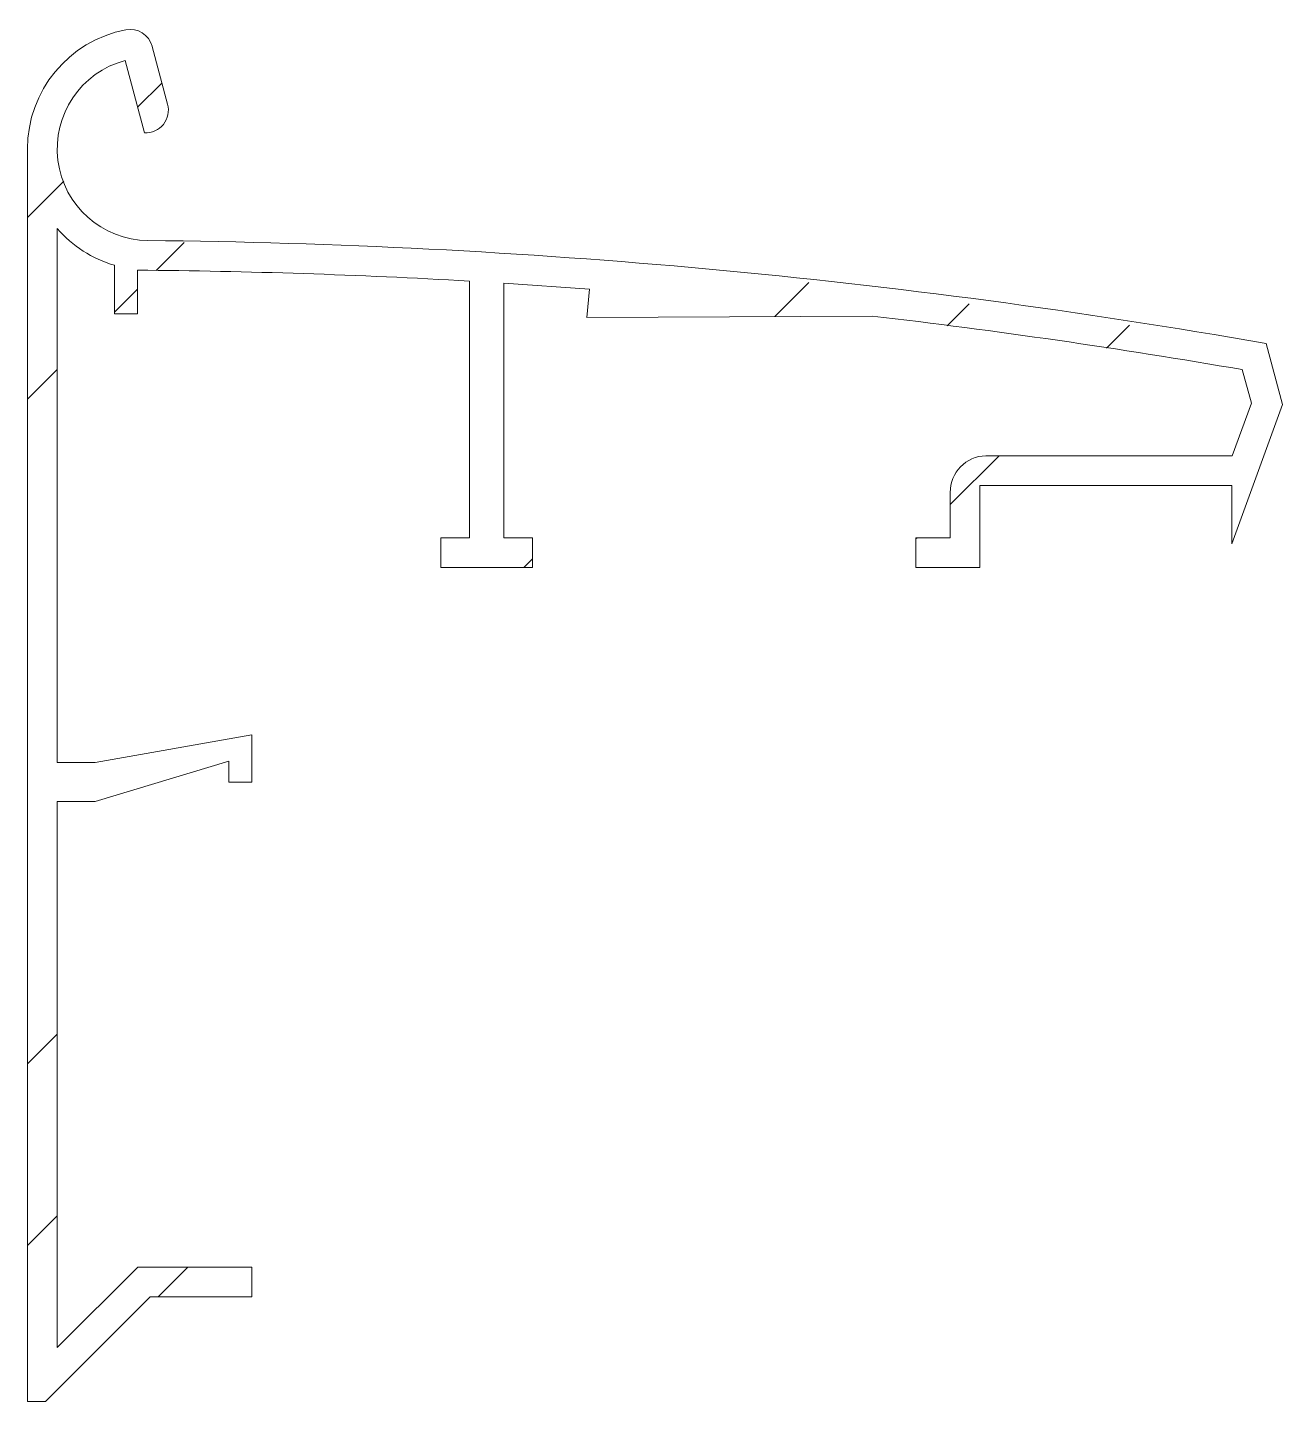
# Model space of a CAD drawing. Header units: metres. Extents: x -9.6 to 45.2, y -36.4 to 23.6.
import ezdxf

# ---------------------------------------------------------------- set-up
doc = ezdxf.new("R2010")
doc.units = ezdxf.units.M
doc.layers.add('A-DETL-GENF', color=92, linetype='Continuous', lineweight=18)
pattern_1 = [(45, (13879.196, 2319.538), (-22.45064, 22.45064), []), (45, (13887.134, 2319.538), (0, 44.90128), []), (45, (13871.26, 2319.538), (0, 44.90128), [])]

# ---------------------------------------------------------------- blocks, each defined once
blk = doc.blocks.new('41 roval solotrim - Roval 147715-351889-00_0 Basismaterialen')
at = {"layer": 'A-DETL-GENF', "lineweight": 13}
h = blk.add_hatch(dxfattribs=at)
h.set_pattern_fill('FP_10', color=256, style=0, pattern_type=2)
h.set_pattern_definition(pattern_1)
h.paths.add_polyline_path([(-8.287, -0.001), (-8.287, 14.801), (-7.561, 14.11), (-6.717, 13.568), (-5.787, 13.194), (-5.787, 11.078), (-4.787, 11.078), (-4.787, 12.982), (2.466, 12.832), (9.713, 12.506), (9.713, 1.298), (8.463, 1.298), (8.463, -0.001), (12.463, -0.001), (12.463, 1.298), (11.213, 1.298), (11.213, 12.416), (14.963, 12.159), (14.846, 10.913), (27.299, 10.978), (35.402, 9.919), (43.472, 8.639), (43.866, 7.172), (43.031, 4.878), (32.274, 4.878), (31.867, 4.815), (31.491, 4.65), (31.168, 4.395), (30.921, 4.067), (30.766, 3.686), (30.713, 3.278), (30.713, 1.298), (29.213, 1.298), (29.213, -0.001), (32.013, -0.001), (32.013, 3.578), (43.013, 3.578), (43.013, 1.028), (45.227, 7.112), (44.513, 9.778), (20.185, 13.028), (-4.327, 14.278), (-5.357, 14.424), (-6.315, 14.83), (-7.136, 15.47), (-7.763, 16.3), (-8.156, 17.264), (-8.287, 18.296), (-8.147, 19.327), (-7.745, 20.287), (-7.11, 21.111), (-6.283, 21.743), (-5.322, 22.141), (-4.474, 18.977), (-4.018, 19.066), (-3.651, 19.351), (-3.453, 19.771), (-3.465, 20.235), (-4.235, 22.988), (-4.384, 23.189), (-4.577, 23.347), (-4.804, 23.451), (-5.049, 23.497), (-5.298, 23.48), (-6.456, 23.113), (-7.501, 22.492), (-8.376, 21.649), (-9.037, 20.629), (-9.447, 19.485), (-9.587, 18.278), (-9.587, -0.001)])
h = blk.add_hatch(dxfattribs=at)
h.set_pattern_fill('FP_10', color=256, style=0, pattern_type=2)
h.set_pattern_definition(pattern_1)
h.paths.add_polyline_path([(-9.587, -36.424), (-8.802, -36.424), (-4.23, -31.851), (0.213, -31.851), (0.213, -30.551), (-4.768, -30.551), (-8.287, -34.07), (-8.287, -10.222), (-6.637, -10.222), (-0.787, -8.46), (-0.787, -9.372), (0.213, -9.372), (0.213, -7.314), (-6.637, -8.522), (-8.287, -8.522), (-8.287, -0.002), (-9.587, -0.002)])
at = {"layer": 'A-DETL-GENF'}
for p, q in [((-3.465, 20.235), (-4.141, 22.757)), ((-3.465, 20.235), (-4.141, 22.757)), ((-5.322, 22.141), (-4.474, 18.977)), ((-5.322, 22.141), (-4.474, 18.977)), ((-9.587, 18.278), (-9.587, -0.001)), ((-8.287, -0.001), (-8.287, 14.801)), ((-5.787, 13.194), (-5.787, 11.078)), ((-5.787, 13.194), (-5.787, 11.078)), ((-4.787, 11.078), (-4.787, 12.982)), ((-4.787, 11.078), (-4.787, 12.982)), ((9.713, 12.506), (9.713, 1.298)), ((9.713, 12.506), (9.713, 1.298)), ((11.213, 1.298), (11.213, 12.416)), ((11.213, 12.416), (14.963, 12.159)), ((11.213, 1.298), (11.213, 12.416)), ((11.213, 12.416), (14.963, 12.159)), ((14.963, 12.159), (14.846, 10.913)), ((14.963, 12.159), (14.846, 10.913)), ((-5.787, 11.078), (-4.787, 11.078)), ((-5.787, 11.078), (-4.787, 11.078)), ((14.846, 10.913), (27.299, 10.978)), ((14.846, 10.913), (27.299, 10.978)), ((45.227, 7.112), (44.513, 9.778)), ((45.227, 7.112), (44.513, 9.778)), ((43.472, 8.639), (43.866, 7.172)), ((43.472, 8.639), (43.866, 7.172)), ((43.013, 1.028), (45.227, 7.112)), ((43.013, 1.028), (45.227, 7.112)), ((43.866, 7.172), (43.031, 4.878)), ((43.866, 7.172), (43.031, 4.878)), ((43.031, 4.878), (32.274, 4.878)), ((43.031, 4.878), (32.274, 4.878)), ((30.713, 3.278), (30.713, 1.298)), ((30.713, 3.278), (30.713, 1.298)), ((32.013, -0.001), (32.013, 3.578)), ((32.013, 3.578), (43.013, 3.578)), ((32.013, 3.578), (43.013, 3.578)), ((32.013, -0.001), (32.013, 3.578)), ((43.013, 3.578), (43.013, 1.028)), ((43.013, 3.578), (43.013, 1.028)), ((9.713, 1.298), (8.463, 1.298)), ((8.463, 1.298), (8.463, -0.001)), ((8.463, 1.298), (8.463, -0.001)), ((9.713, 1.298), (8.463, 1.298)), ((12.463, 1.298), (11.213, 1.298)), ((11.213, 1.298), (12.463, 1.298)), ((12.463, -0.001), (12.463, 1.298)), ((12.463, 1.298), (12.463, -0.001)), ((30.713, 1.298), (29.213, 1.298)), ((29.213, 1.298), (29.213, -0.001)), ((30.713, 1.298), (29.213, 1.298)), ((29.213, 1.298), (29.213, -0.001)), ((-9.587, -0.002), (-9.587, -36.424)), ((-9.587, -0.002), (-9.587, -36.424)), ((-8.287, -8.522), (-8.287, -0.002)), ((-8.287, -8.522), (-8.287, -0.002)), ((8.463, -0.001), (12.463, -0.001)), ((12.463, -0.001), (8.463, -0.001)), ((29.213, -0.001), (32.013, -0.001)), ((29.213, -0.001), (32.013, -0.001)), ((0.213, -7.314), (-6.637, -8.522)), ((0.213, -9.372), (0.213, -7.314)), ((-6.637, -8.522), (-8.287, -8.522)), ((-6.637, -10.222), (-0.787, -8.46)), ((-0.787, -8.46), (-0.787, -9.372)), ((-0.787, -9.372), (0.213, -9.372)), ((-8.287, -34.07), (-8.287, -10.222)), ((-8.287, -10.222), (-6.637, -10.222)), ((-4.768, -30.551), (-8.287, -34.07)), ((0.213, -30.551), (-4.768, -30.551)), ((0.213, -31.851), (0.213, -30.551)), ((-8.802, -36.424), (-4.23, -31.851)), ((-4.23, -31.851), (0.213, -31.851)), ((-9.587, -36.424), (-8.802, -36.424))]:
    blk.add_line(p, q, dxfattribs=at)
for centre, radius, start, end in [((-4.287, 18.278), 5.3, 100.99857, 180), ((-4.287, 18.278), 5.3, 100.99857, 180), ((-5.107, 22.499), 1, 14.99526, 100.99857), ((-5.107, 22.499), 1, 14.99526, 100.99857), ((-4.287, 18.278), 4, 104.99923, 269.42444), ((-4.287, 18.278), 4, 104.99923, 269.42444), ((-4.431, 19.976), 1, 267.53719, 14.99526), ((-4.431, 19.976), 1, 267.53719, 14.99526), ((-4.287, 18.278), 5.3, 221.00162, 253.56012), ((-4.287, 18.278), 5.3, 221.00162, 253.56012), ((-7.341, -285.707), 300, 80.04673, 89.42444), ((-7.341, -285.707), 300, 80.04673, 89.42444), ((-7.341, -285.707), 298.7, 86.72703, 89.51015), ((-7.341, -285.707), 298.7, 86.72703, 89.51015), ((-7.341, -285.707), 298.7, 80.20556, 83.34053), ((-7.341, -285.707), 298.7, 80.20556, 83.34053), ((32.313, 3.278), 1.6, 91.4155, 180), ((32.313, 3.278), 1.6, 91.4155, 180)]:
    blk.add_arc(centre, radius, start, end, dxfattribs=at)

msp = doc.modelspace()

# ---------------------------------------------------------------- block references
msp.add_blockref('41 roval solotrim - Roval 147715-351889-00_0 Basismaterialen', (0, 0))

doc.saveas('drawing.dxf')
